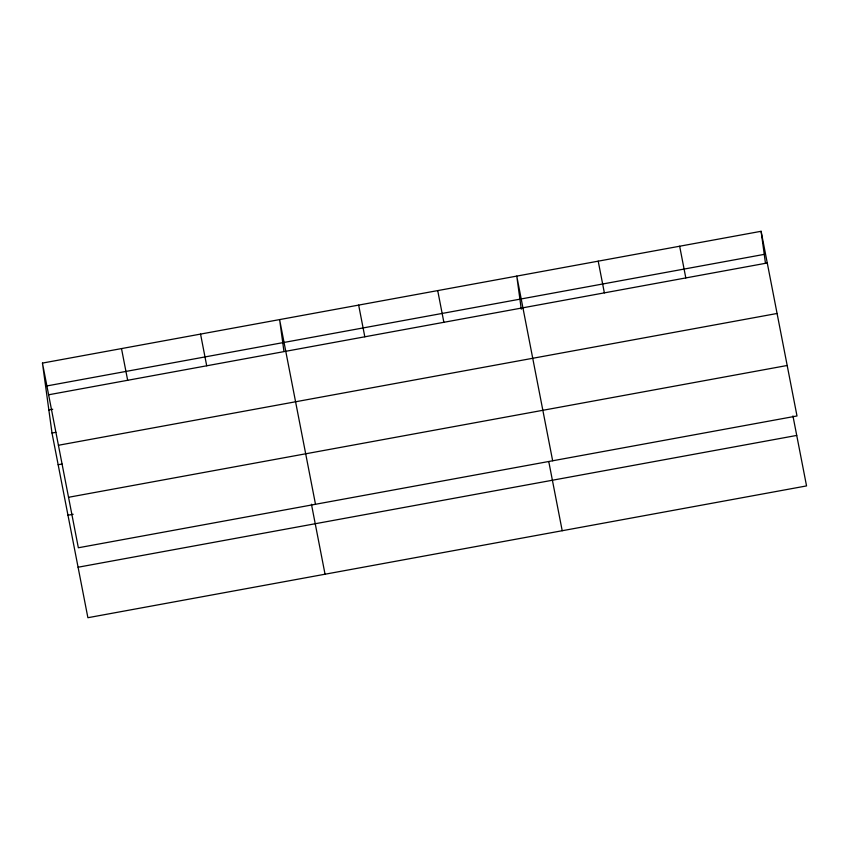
<?xml version="1.0" encoding="UTF-8"?>
<svg xmlns="http://www.w3.org/2000/svg" width="849" height="849" viewBox="0 0 849 849"><rect width="100%" height="100%" fill="white"/><g stroke="black" fill="none" stroke-linecap="round" stroke-linejoin="round"><path stroke-width="1.27" d="M42.45 363.085L761.107 231.289L796.999 415.968L78.352 547.775L42.45 363.085L52.001 433.032L87.893 617.711L806.55 485.915L792.945 415.925M45.602 386.168L764.249 254.371M48.616 394.785L767.263 262.988M48.849 409.95L52.734 409.239M52.001 433.032L55.885 432.321M58.422 445.269L777.079 313.472M58.157 464.732L62.051 464.021M68.536 497.291L787.193 365.484M67.973 515.216L73.163 514.271M78.087 567.228L796.733 435.431M679.656 246.221L685.812 277.92M598.205 261.163L604.371 292.863M552.657 460.784L516.765 276.095L521.275 309.195M548.857 462.036L562.208 530.721M437.713 290.591L443.868 322.302M358.66 305.099L364.815 336.798M315.499 504.274L279.608 319.595L283.948 351.433M311.445 504.232L325.05 574.221M200.555 334.092L206.71 365.792M121.503 348.589L127.668 380.288M761.107 231.289L765.448 263.126"/></g></svg>
